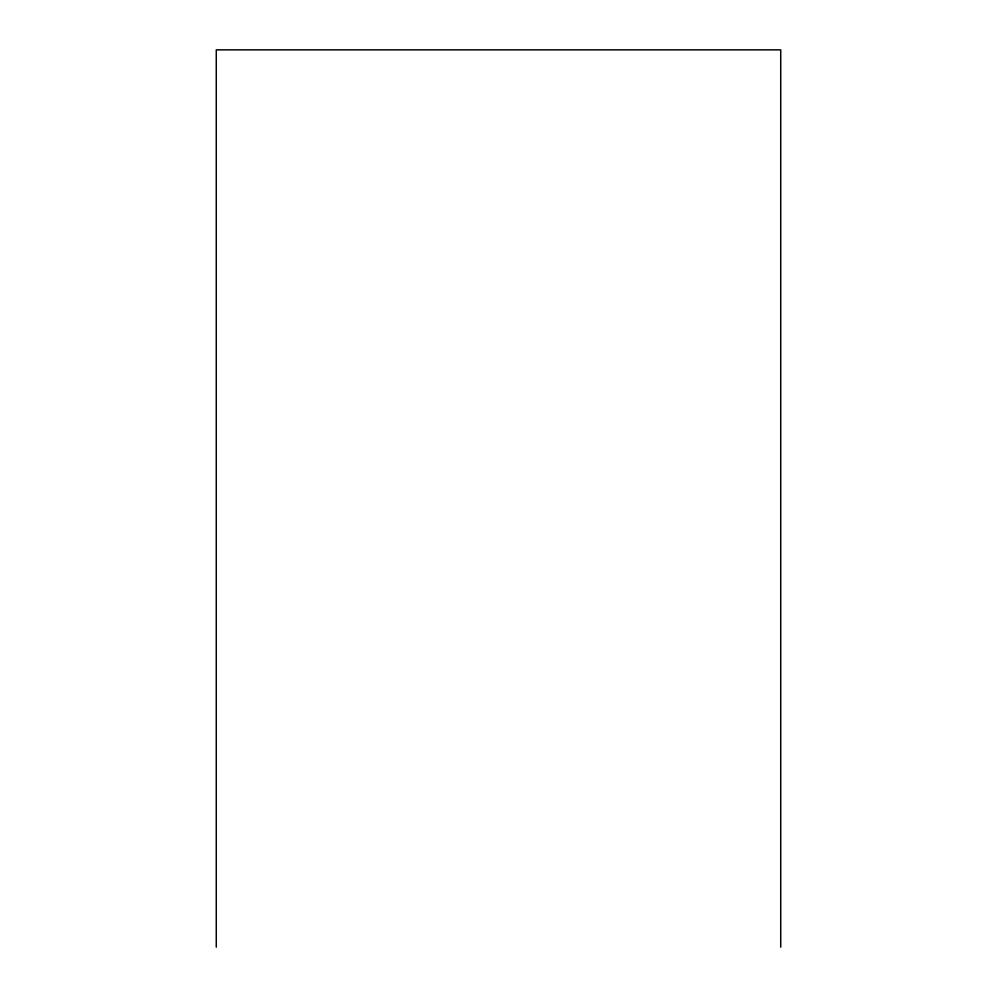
<?xml version="1.0" encoding="UTF-8"?>
<svg xmlns="http://www.w3.org/2000/svg" width="997" height="997" viewBox="0 0 997 997"><rect width="100%" height="100%" fill="white"/><g stroke="black" fill="none" stroke-linecap="round" stroke-linejoin="round"><path stroke-width="1.5" d="M780.726 947.15L780.726 49.85L216.274 49.85L216.274 947.15"/></g></svg>
